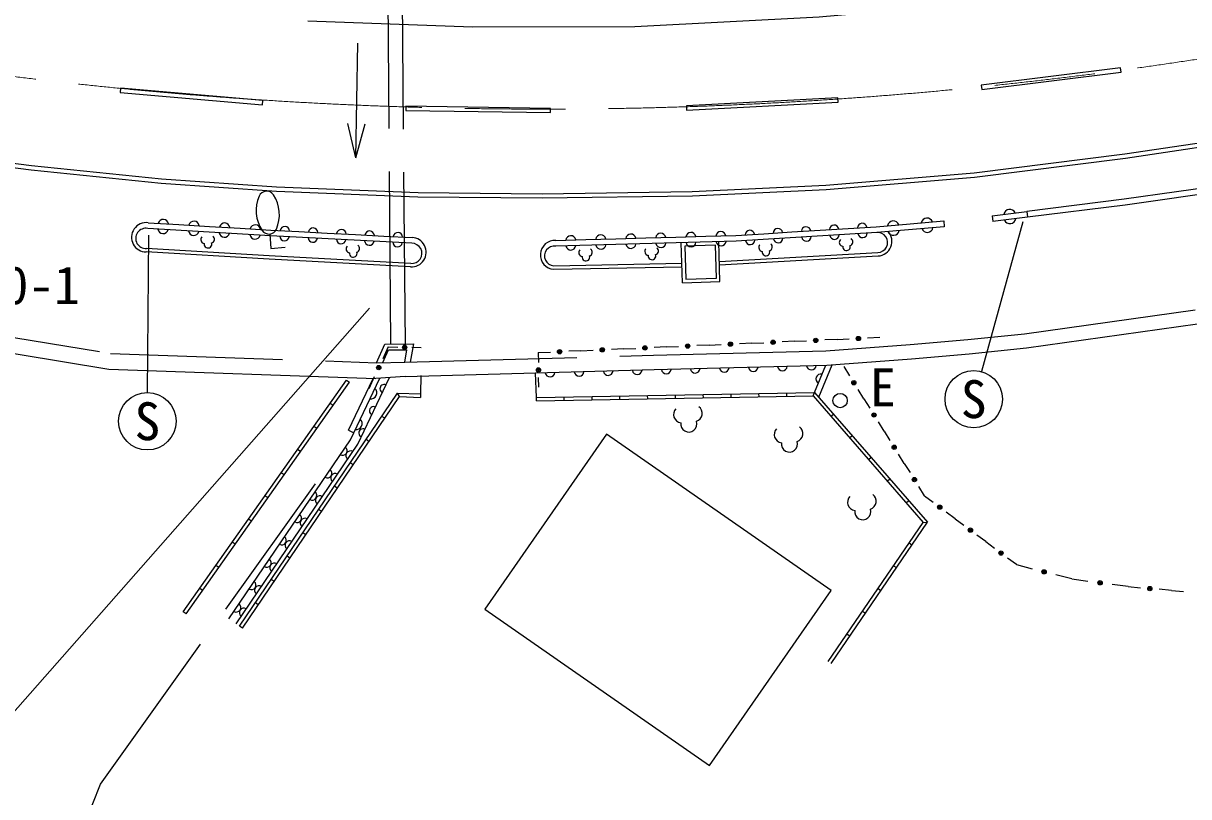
# Model space of a CAD drawing. Units: millimetres, scale not verified. Extents: x 40000 to 680000, y 20000 to 380000.
# Drawn here: x 307607 to 348218, y 246016 to 272963 of the extents above; entities that cross this region are included whole.
import ezdxf
from ezdxf.enums import TextEntityAlignment as Align

# ---------------------------------------------------------------- set-up
doc = ezdxf.new("R2010")
doc.units = ezdxf.units.MM
doc.header["$LTSCALE"] = 1000
doc.linetypes.add('CHAIN', pattern=[18.5, 12, -1.5, 3.5, -1.5])
doc.linetypes.add('DASHED', pattern=[7.5, 6, -1.5])
for name, color, linetype, lineweight in [('M-BGD', 7, 'Continuous', 25), ('M-BGD-EXST', 7, 'Continuous', 25), ('M-BMK', 2, 'CHAIN', 13), ('M-BMK-SRVR', 3, 'Continuous', 25), ('M-STR-HTXT', 7, 'Continuous', 13), ('M-STR-STRC', 7, 'Continuous', 25)]:
    doc.layers.add(name, color=color, linetype=linetype, lineweight=lineweight)
doc.styles.add('ＭＳ ゴシック', font='')
doc.styles.get('ＭＳ ゴシック').set_extended_font_data('MS Gothic')

msp = doc.modelspace()

# ---------------------------------------------------------------- linework, layer by layer
at = {"layer": 'M-BGD', "linetype": 'DASHED'}
for p, q in [((320420, 261794), (320283, 278451)), ((320920, 261772), (320782, 278433)), ((319913, 261137), (320900, 261153))]:
    msp.add_line(p, q, dxfattribs=at)
at = {"layer": 'M-BGD'}
for p, q in [((319193, 268270), (319269, 272270)), ((319193, 268270), (318916, 269476)), ((319193, 268270), (319516, 269464)), ((311954, 266015), (313023, 265951)), ((338507, 265975), (339684, 266075)), ((339684, 266075), (339701, 265876)), ((341370, 266256), (342574, 266405)), ((341370, 266256), (341395, 266057)), ((342599, 266207), (341395, 266057)), ((342574, 266405), (342599, 266207)), ((313023, 265951), (314091, 265888)), ((314091, 265888), (315160, 265825)), ((315160, 265825), (316228, 265761)), ((316228, 265761), (317214, 265709)), ((317214, 265709), (318199, 265656)), ((318199, 265656), (319184, 265603)), ((319184, 265603), (320169, 265551)), ((332436, 265571), (333415, 265632)), ((333415, 265632), (334394, 265693)), ((334394, 265693), (335373, 265754)), ((335373, 265754), (336352, 265815)), ((336352, 265815), (337331, 265875)), ((337331, 265875), (338507, 265975)), ((320169, 265551), (321154, 265498)), ((326160, 265399), (327206, 265428)), ((327206, 265428), (328252, 265457)), ((328252, 265457), (329298, 265485)), ((329298, 265485), (330344, 265514)), ((330344, 265514), (331390, 265542)), ((330573, 263925), (330535, 265319)), ((331729, 265231), (330658, 265202)), ((331390, 265542), (332436, 265571)), ((331884, 263972), (331846, 265355)), ((331865, 264664), (337389, 264978)), ((331868, 264544), (337396, 264858)), ((326090, 264511), (330554, 264600)), ((326092, 264391), (330558, 264480)), ((330573, 263925), (331884, 263972)), ((335965, 261948), (335540, 261929)), ((335965, 261948), (336390, 261967)), ((337452, 262014), (337027, 261995)), ((320327, 261693), (320136, 261277)), ((320327, 261693), (320653, 261683)), ((321468, 261657), (321142, 261667)), ((327040, 261553), (326615, 261535)), ((327040, 261553), (327465, 261572)), ((328528, 261619), (328103, 261600)), ((328528, 261619), (328953, 261638)), ((330015, 261685), (329590, 261666)), ((330015, 261685), (330440, 261704)), ((331502, 261751), (331077, 261732)), ((331502, 261751), (331927, 261769)), ((332990, 261816), (332565, 261798)), ((332990, 261816), (333415, 261835)), ((334477, 261882), (334052, 261863)), ((334477, 261882), (334902, 261901)), ((325553, 261488), (325978, 261506)), ((325553, 261488), (325557, 261143)), ((325486, 259923), (325459, 260780)), ((335182, 260103), (335574, 261049)), ((335329, 259934), (335797, 261064)), ((336198, 261001), (336398, 260680)), ((313183, 252460), (318875, 260527)), ((313281, 252391), (318973, 260458)), ((318875, 260527), (318973, 260458)), ((318941, 258784), (319802, 260590)), ((319004, 258451), (320026, 260596)), ((319265, 258302), (320369, 260618)), ((319661, 260239), (319851, 260654)), ((320914, 260653), (319893, 260587)), ((321463, 260687), (321449, 260049)), ((325567, 260282), (325563, 260626)), ((320714, 259958), (320652, 260080)), ((321449, 260049), (321444, 259929)), ((325486, 259923), (335182, 260103)), ((325488, 259803), (325486, 259923)), ((325488, 259803), (335128, 259982)), ((326458, 259821), (326455, 259941)), ((327427, 259839), (327425, 259959)), ((328397, 259857), (328395, 259977)), ((329366, 259875), (329364, 259995)), ((330336, 259893), (330334, 260013)), ((331306, 259911), (331304, 260031)), ((332275, 259929), (332273, 260049)), ((333245, 259947), (333243, 260067)), ((334215, 259965), (334213, 260085)), ((335128, 259982), (335182, 260103)), ((335128, 259982), (338966, 255574)), ((335182, 260103), (339117, 255582)), ((336901, 259877), (336700, 260198)), ((318404, 259651), (318306, 259720)), ((336901, 259877), (337101, 259555)), ((320201, 259201), (320102, 259268)), ((335748, 259271), (335838, 259349)), ((317835, 258844), (317737, 258914)), ((318941, 258784), (319122, 258698)), ((337604, 258752), (337403, 259074)), ((337604, 258752), (337804, 258431)), ((314773, 252211), (319004, 258451)), ((315022, 252043), (319265, 258302)), ((319650, 258389), (319551, 258456)), ((327931, 258647), (323694, 252555)), ((335762, 253199), (327931, 258647)), ((336403, 258517), (336494, 258596)), ((317266, 258038), (317168, 258107)), ((338307, 257628), (338106, 257949)), ((319100, 257577), (319000, 257644)), ((337059, 257764), (337150, 257843)), ((338307, 257628), (338507, 257307)), ((316697, 257231), (316598, 257300)), ((337715, 257010), (337806, 257089)), ((318549, 256764), (318450, 256832)), ((339010, 256504), (338809, 256825)), ((316127, 256425), (316029, 256494)), ((338371, 256257), (338462, 256336)), ((339010, 256504), (339314, 256275)), ((317998, 255952), (317899, 256020)), ((340077, 255703), (339772, 255932)), ((315558, 255618), (315460, 255687)), ((335658, 250727), (338966, 255574)), ((335757, 250659), (339117, 255582)), ((338966, 255574), (339117, 255583)), ((340077, 255703), (340382, 255474)), ((317448, 255140), (317348, 255207)), ((341144, 254902), (340839, 255131)), ((314989, 254811), (314891, 254880)), ((338477, 254857), (338576, 254789)), ((341144, 254902), (341449, 254673)), ((316897, 254328), (316798, 254395)), ((342212, 254101), (341907, 254330)), ((314420, 254005), (314322, 254074)), ((337935, 254063), (338035, 253996)), ((342212, 254101), (342764, 253958)), ((316346, 253516), (316247, 253583)), ((344146, 253601), (343593, 253744)), ((344146, 253601), (344708, 253525)), ((313851, 253198), (313753, 253267)), ((331525, 247108), (335762, 253199)), ((337394, 253270), (337493, 253202)), ((346114, 253334), (345552, 253410)), ((346114, 253334), (346543, 253297)), ((347615, 253205), (347186, 253242)), ((347615, 253205), (348043, 253168)), ((315796, 252704), (315696, 252771)), ((313281, 252391), (313183, 252460)), ((323694, 252555), (331525, 247108)), ((336852, 252477), (336952, 252409)), ((315245, 251892), (315146, 251959)), ((336311, 251683), (336410, 251616))]:
    msp.add_line(p, q, dxfattribs=at)
at = {"layer": 'M-BGD', "linetype": 'DASHED'}
for points in [[(320900, 261153), (329572, 261395), (335578, 261549), (338516, 261773), (340523, 261945), (342501, 262147), (352420, 263538), (354394, 263877), (362220, 265534), (364152, 266021), (373773, 268797), (387858, 274024), (390640, 275166), (417511, 287292), (419786, 283716)], [(304346, 262500), (310646, 261460), (319913, 261137)], [(309294, 243919), (310295, 246452), (317784, 256914)]]:
    msp.add_lwpolyline(points, dxfattribs=at)
at = {"layer": 'M-BGD'}
for points in [[(320914, 260653), (329586, 260896), (335603, 261050), (338556, 261275), (340570, 261448), (342561, 261651), (352497, 263044), (354488, 263386), (362332, 265047), (364282, 265538), (373930, 268322), (388040, 273559), (390838, 274707), (417322, 286658), (419363, 283449)], [(352651, 267840), (349620, 267342), (345972, 266830), (342574, 266405)], [(352683, 267642), (349650, 267145), (345999, 266632), (342599, 266207)], [(321143, 265298), (316217, 265561), (311942, 265815)], [(339701, 265876), (337346, 265676), (332445, 265371), (326166, 265200)], [(330658, 265202), (330689, 264049), (331760, 264088), (331729, 265231)], [(321100, 264479), (316171, 264743), (311894, 264997)], [(321106, 264599), (316178, 264863), (311901, 265116)], [(304256, 261958), (310592, 260912), (319893, 260587)], [(319913, 261137), (320205, 261785), (321204, 261793), (321092, 261158)], [(320134, 261140), (320334, 261586), (320965, 261591), (320888, 261152)], [(315146, 251959), (320652, 260080), (321449, 260049)], [(315245, 251892), (320714, 259958), (321444, 259929)]]:
    msp.add_lwpolyline(points, dxfattribs=at)
for centre, radius in [((335221, 261915), 75), ((335221, 261915), 49.5), ((336708, 261981), 75), ((336708, 261981), 49.5), ((336708, 261981), 24.5), ((320897, 261675), 75), ((320897, 261675), 49.5), ((320897, 261675), 24.5), ((326296, 261520), 75), ((326296, 261520), 49.5), ((326296, 261520), 24.5), ((327784, 261586), 75), ((327784, 261586), 49.5), ((327784, 261586), 24.5), ((329271, 261652), 75), ((329271, 261652), 49.5), ((329271, 261652), 24.5), ((330759, 261718), 75), ((330759, 261718), 49.5), ((330759, 261718), 24.5), ((332246, 261783), 75), ((332246, 261783), 49.5), ((332246, 261783), 24.5), ((333734, 261849), 75), ((333734, 261849), 49.5), ((333734, 261849), 24.5), ((335221, 261915), 24.5), ((319994, 260966), 75), ((319994, 260966), 49.5), ((319994, 260966), 24.5), ((325560, 260885), 75), ((325560, 260885), 49.5), ((325560, 260885), 24.5), ((336549, 260439), 75), ((336549, 260439), 49.5), ((336549, 260439), 24.5), ((337252, 259315), 75), ((337252, 259315), 49.5), ((337252, 259315), 24.5), ((337955, 258190), 75), ((337955, 258190), 49.5), ((337955, 258190), 24.5), ((338658, 257066), 75), ((338658, 257066), 49.5), ((338658, 257066), 24.5), ((339543, 256104), 75), ((339543, 256104), 49.5), ((339543, 256104), 24.5), ((340611, 255303), 75), ((340611, 255303), 49.5), ((340611, 255303), 24.5), ((341678, 254502), 75), ((341678, 254502), 49.5), ((341678, 254502), 24.5), ((343179, 253851), 75), ((343179, 253851), 49.5), ((343179, 253851), 24.5), ((345130, 253468), 75), ((345130, 253468), 49.5), ((345130, 253468), 24.5), ((346864, 253269), 75), ((346864, 253269), 49.5), ((346864, 253269), 24.5)]:
    msp.add_circle(centre, radius, dxfattribs=at)
for centre, radius, start, end in [((341980, 266270), 211, 23.9327, 170.2203), ((311889, 265508), 511, 82.737, 270.4721), ((312487, 265952), 181, 6.4934, 166.7158), ((313555, 265889), 181, 6.4934, 166.7158), ((314624, 265825), 181, 6.4942, 166.7153), ((337924, 265872), 204, 20.2202, 169.4917), ((339100, 265971), 204, 20.2185, 169.4919), ((341989, 266193), 211, 203.9421, 350.2117), ((311876, 265468), 353, 79.2546, 273.9543), ((312478, 265815), 181, 186.5011, 346.7074), ((313547, 265751), 181, 186.5027, 346.7073), ((314616, 265688), 181, 186.5003, 346.7079), ((315685, 265624), 181, 186.5008, 346.7092), ((315692, 265762), 181, 6.4934, 166.7158), ((316720, 265720), 165, 2.1935, 171.6899), ((317705, 265667), 165, 2.1935, 171.6899), ((318690, 265615), 165, 2.1935, 171.6899), ((319675, 265562), 165, 2.1935, 171.6899), ((320661, 265509), 165, 2.1935, 171.6899), ((328776, 265444), 176, 10.1631, 172.9637), ((329822, 265473), 176, 10.1649, 172.9636), ((330868, 265502), 176, 10.1649, 172.9636), ((331914, 265530), 176, 10.1647, 172.9637), ((332926, 265587), 164, 8.4883, 178.6342), ((333905, 265648), 164, 8.4864, 178.6361), ((334884, 265709), 164, 8.4864, 178.6361), ((335863, 265770), 164, 8.4864, 178.6361), ((336842, 265831), 164, 8.4873, 178.635), ((336855, 265660), 164, 188.5546, 358.5678), ((337377, 265327), 350, 272.0338, 95.1559), ((337369, 265367), 510, 273.0538, 42.2781), ((337930, 265780), 204, 200.273, 349.4393), ((339107, 265880), 204, 200.2737, 349.4386), ((316711, 265550), 165, 182.2011, 351.6843), ((317696, 265498), 165, 182.1995, 351.6842), ((318681, 265445), 165, 182.1986, 351.6848), ((319666, 265392), 165, 182.2011, 351.6843), ((320651, 265340), 165, 182.1997, 351.684), ((321136, 264988), 510, 265.906, 87.978), ((321147, 264948), 351, 263.271, 90.6128), ((326131, 264895), 505, 86.7045, 265.5709), ((326115, 264857), 346, 81.6901, 265.7252), ((326684, 265387), 176, 10.1622, 172.9645), ((326688, 265240), 176, 190.1943, 352.933), ((327730, 265416), 176, 10.1631, 172.9637), ((327735, 265269), 176, 190.1951, 352.9323), ((328781, 265297), 176, 190.1943, 352.933), ((329828, 265326), 176, 190.1951, 352.9323), ((330874, 265355), 176, 190.1943, 352.933), ((331921, 265383), 176, 190.1951, 352.9323), ((332934, 265416), 164, 188.5546, 358.5678), ((333914, 265477), 164, 188.5546, 358.5678), ((334894, 265538), 164, 188.5546, 358.5678), ((335874, 265599), 164, 188.5546, 358.5678), ((325965, 260813), 170, 188.2201, 354.8246), ((326976, 260840), 170, 188.2209, 354.8239), ((327988, 260867), 170, 188.2183, 354.8247), ((328999, 260894), 170, 188.2183, 354.8247), ((330011, 260921), 170, 188.2201, 354.8246), ((331022, 260948), 170, 188.2201, 354.8246), ((332034, 260975), 170, 188.2183, 354.8247), ((333045, 261001), 170, 188.2183, 354.8247), ((334057, 261028), 170, 188.2201, 354.8246), ((335068, 261055), 170, 188.2201, 354.8246), ((335399, 260567), 172, 74.8714, 240.0946), ((320178, 260235), 143, 61.5893, 247.4466), ((319720, 260084), 206, 260.2189, 48.8163), ((319810, 259463), 143, 61.5872, 247.4471), ((319209, 259011), 206, 260.2198, 48.8154), ((319442, 258691), 143, 61.5893, 247.4466), ((318734, 258065), 157, 238.4944, 53.2301), ((319006, 257906), 158, 58.669, 233.0553), ((318205, 257285), 157, 238.495, 53.2281), ((318476, 257124), 158, 58.6675, 233.0568), ((317676, 256505), 157, 238.4962, 53.2269), ((317945, 256341), 158, 58.6657, 233.0575), ((317147, 255725), 157, 238.4956, 53.2289), ((317415, 255559), 158, 58.6675, 233.0568), ((316618, 254945), 157, 238.4944, 53.2301), ((316885, 254777), 158, 58.6675, 233.0568), ((316089, 254165), 157, 238.4944, 53.2301), ((316354, 253995), 158, 58.6665, 233.0581), ((315561, 253385), 157, 238.4944, 53.2301), ((315824, 253212), 158, 58.6657, 233.0575), ((315032, 252605), 157, 238.4944, 53.2301), ((315293, 252430), 158, 58.6675, 233.0568)]:
    msp.add_arc(centre, radius, start, end, dxfattribs=at)
at = {"layer": 'M-BGD-EXST'}
for p, q in [((342436, 266040), (340994, 260832)), ((316193, 265619), (316237, 265121)), ((311937, 260098), (311976, 265578)), ((316237, 265121), (316735, 265165))]:
    msp.add_line(p, q, dxfattribs=at)
for centre, radius in [((340727, 259868), 1000), ((311930, 259098), 1000), ((336072, 259818), 250)]:
    msp.add_circle(centre, radius, dxfattribs=at)
for centre, radius, start, end in [((316990, 266443), 1268, 156.811, 213.31), ((316086, 266831), 283, 33.133, 156.988), ((315256, 266289), 1275, 336.988, 33.133), ((316168, 265902), 283, 213.133, 336.988), ((313930, 265423), 136, 135.6607, 262.5339), ((314045, 265268), 133, 171.3742, 18.7468), ((314130, 265441), 136, 287.5871, 54.4603), ((318989, 265101), 136, 135.664, 262.5306), ((319188, 265118), 136, 287.5896, 54.46), ((333374, 265151), 136, 135.6607, 262.5339), ((333573, 265168), 136, 287.5871, 54.4603), ((336178, 265332), 136, 135.6615, 262.5331), ((336293, 265177), 133, 171.3742, 18.7468), ((336378, 265350), 136, 287.5879, 54.4594), ((319103, 264946), 133, 171.3752, 18.7457), ((327100, 264973), 136, 135.6649, 262.5297), ((327214, 264818), 133, 171.3752, 18.7457), ((327299, 264990), 136, 287.5904, 54.4592), ((329403, 265014), 136, 135.6619, 262.5322), ((329517, 264859), 133, 171.3742, 18.7468), ((329603, 265032), 136, 287.5888, 54.4591), ((333488, 264996), 133, 171.3742, 18.7468), ((330554, 259332), 288, 135.663, 262.5304), ((330978, 259370), 288, 287.589, 54.4595), ((330797, 259004), 283, 171.3749, 18.746), ((334062, 258633), 288, 135.6611, 262.5324), ((334485, 258670), 288, 287.5902, 54.4583), ((334304, 258305), 283, 171.3749, 18.746), ((336617, 256275), 288, 135.6611, 262.5324), ((337040, 256313), 288, 287.5886, 54.4599), ((336859, 255947), 283, 171.3749, 18.746)]:
    msp.add_arc(centre, radius, start, end, dxfattribs=at)
at = {"layer": 'M-BMK'}
msp.add_arc((325715, 420365), 150392, 256.77331, 282.39188, dxfattribs=at)
at = {"layer": 'M-STR-HTXT'}
msp.add_line((294555, 234535), (319676, 263037), dxfattribs=at)
at = {"layer": 'M-STR-STRC'}
for p, q in [((345845, 271409), (340988, 270803)), ((315951, 270276), (310997, 270698)), ((325981, 270000), (320941, 270075)), ((335992, 270370), (330713, 270082))]:
    msp.add_line(p, q, dxfattribs=at)
for points in [[(317526, 273044), (323266, 272837), (328920, 272853), (335343, 273190), (341214, 273707), (347193, 274485), (353138, 275496), (359358, 276807), (364880, 278276), (370972, 280087), (376888, 282152), (383156, 284672), (392551, 288904), (403655, 293940), (412641, 298018)], [(367611, 272939), (365887, 272467), (361179, 271247), (356371, 270155), (350794, 269117), (345996, 268402), (340743, 267737), (335571, 267310), (330917, 267086), (325691, 267015), (321363, 267055), (316436, 267250), (312424, 267533), (307896, 267999), (303457, 268564)], [(367650, 272794), (365925, 272322), (361214, 271102), (356401, 270008), (350818, 268969), (346017, 268253), (340758, 267587), (335581, 267160), (330922, 266936), (325691, 266865), (321359, 266905), (316427, 267100), (312411, 267384), (307879, 267850), (303436, 268415)], [(340988, 270803), (341007, 270654), (345863, 271260), (345845, 271409)], [(310997, 270698), (310985, 270548), (315938, 270126), (315951, 270276)], [(320941, 270075), (320939, 269925), (325978, 269850), (325981, 270000)], [(330713, 270082), (330721, 269932), (336000, 270220), (335992, 270370)]]:
    msp.add_lwpolyline(points, dxfattribs=at)

# ---------------------------------------------------------------- texts
at = {"layer": 'M-BGD-EXST', "style": 'ＭＳ ゴシック'}
for s, p in [('E', (337563, 260280)), ('S', (340727, 259868)), ('S', (311930, 259098))]:
    msp.add_text(s, height=1320, dxfattribs=at).set_placement(p, align=Align.MIDDLE_CENTER)
at = {"layer": 'M-BMK-SRVR', "style": 'ＭＳ ゴシック'}
msp.add_text('348-9-0-1', height=1320, dxfattribs=at).set_placement((305539, 262782), align=Align.BOTTOM_CENTER)

doc.saveas('drawing.dxf')
